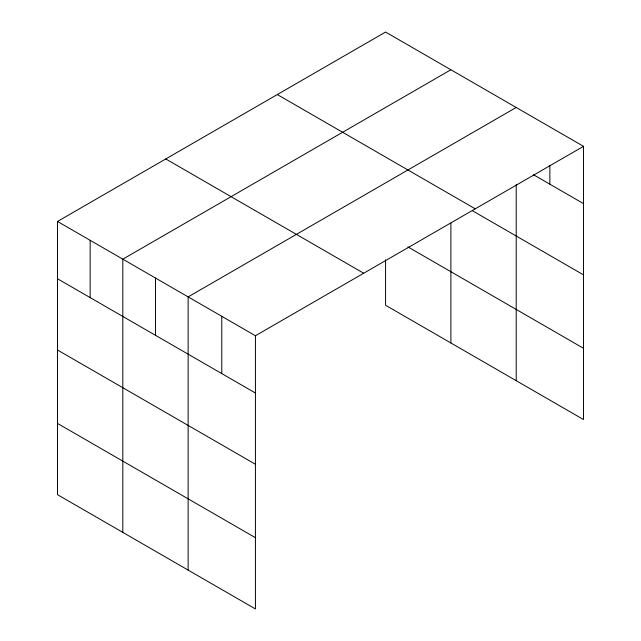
<?xml version="1.0" encoding="UTF-8"?>
<svg xmlns="http://www.w3.org/2000/svg" width="641" height="641" viewBox="0 0 641 641"><rect width="100%" height="100%" fill="white"/><g stroke="black" fill="none" stroke-linecap="round" stroke-linejoin="round"><path stroke-width="0.96" d="M516.205 184.552L516.205 380.682M57.498 221.457L255.43 335.74L255.43 608.95L57.498 494.668L57.498 221.457L385.57 32.05L583.502 146.332L583.502 419.543L385.57 305.26L385.57 259.733M450.887 69.765L122.816 259.172L122.816 532.383M516.205 107.472L188.134 296.887L188.134 570.097M255.43 335.74L583.502 146.332M533.464 174.721L583.502 203.614M277.305 94.556L475.245 208.838M472.377 210.705L583.502 274.869M407.916 246.905L583.502 348.287M165.755 158.952L363.695 273.234M57.498 278.747L255.43 393.021M57.498 350.002L255.43 464.276M57.498 423.413L255.43 537.695M549.858 165.418L549.858 184.183M450.887 223.1L450.887 342.975M221.786 316.309L221.786 373.599M155.475 278.026L155.475 335.315M90.157 240.319L90.157 297.6"/></g></svg>
